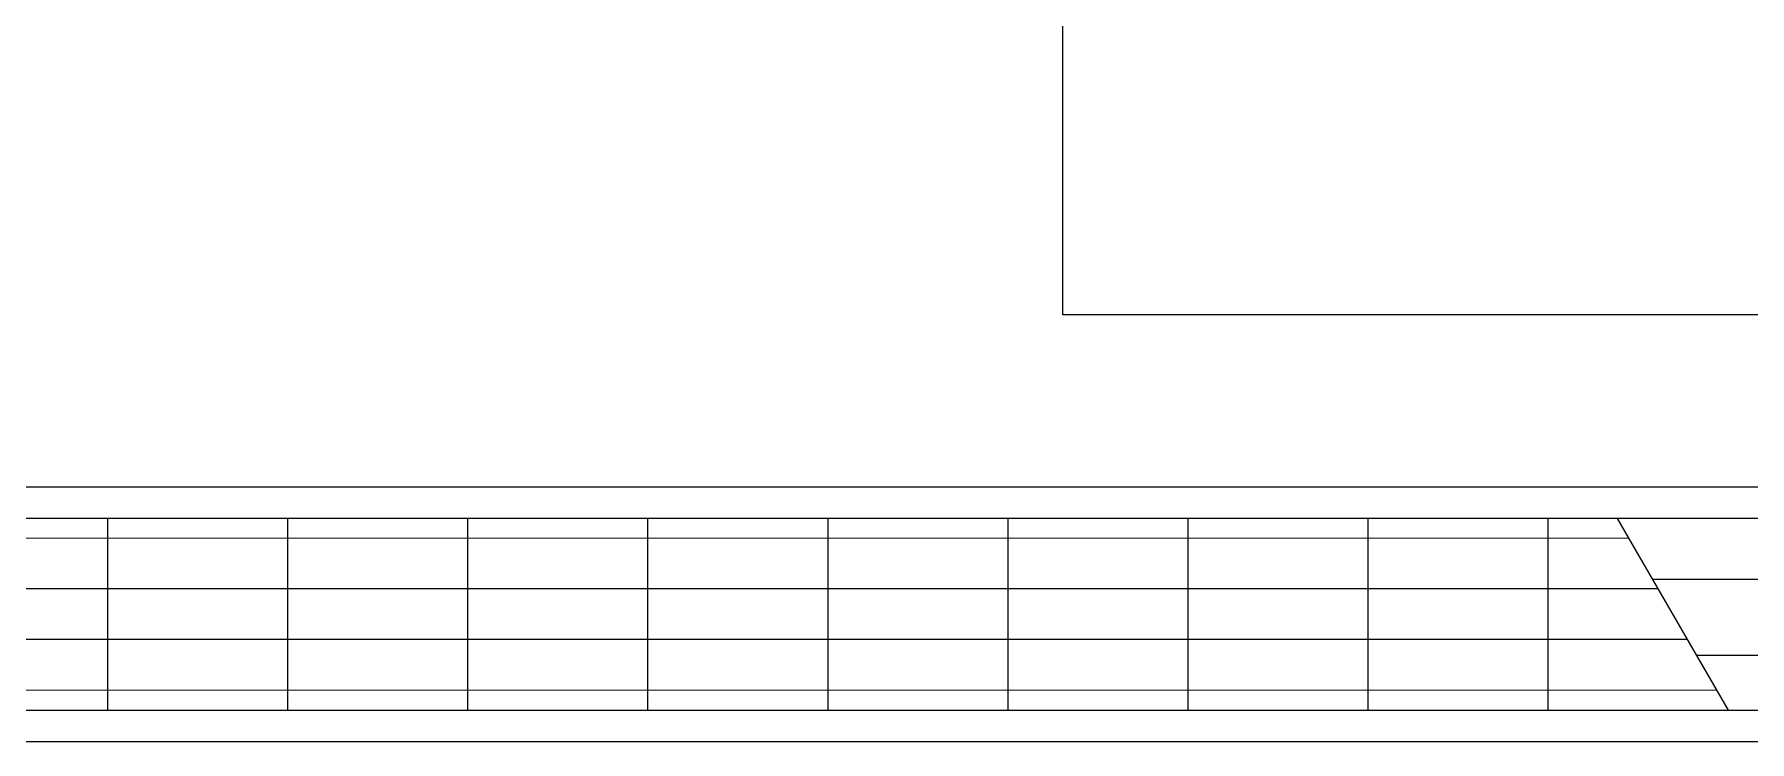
# Model space of a CAD drawing. Extents: x -2050 to 29725, y -1777 to 6820.
# Drawn here: x 4189.8 to 4324.4, y 365 to 420.5 of the extents above; entities that cross this region are included whole.
import ezdxf

# ---------------------------------------------------------------- set-up
doc = ezdxf.new("R2010")
doc.units = 0
doc.header["$LTSCALE"] = 25
doc.header["$MEASUREMENT"] = 0
doc.layers.get('0').update_dxf_attribs({"color": 9, "lineweight": 9})
for name, color, linetype, lineweight in [('04', 9, 'Continuous', 9), ('06D', 9, 'Continuous', 9), ('32', 9, 'Continuous', 9)]:
    doc.layers.add(name, color=color, linetype=linetype, lineweight=lineweight)

# ---------------------------------------------------------------- blocks, each defined once
blk = doc.blocks.new('p-konvektor_audi')
for p, q in [((250, 89.48), (0, 89.47)), ((250, 89.47), (0, 89.48)), ((73.08, 71.95), (73.08, 86.99)), ((87.2, 71.95), (87.2, 86.99)), ((101.32, 71.95), (101.32, 86.99)), ((115.44, 71.95), (115.44, 86.99)), ((129.56, 71.95), (129.56, 86.99)), ((143.68, 71.95), (143.68, 86.98)), ((157.8, 71.95), (157.8, 86.98)), ((171.92, 71.94), (171.92, 86.98)), ((186.04, 71.94), (186.04, 86.98)), ((191.48, 71.95), (200.19, 86.99)), ((199.29, 85.44), (2.49, 85.42)), ((242.21, 82.69), (197.7, 82.69)), ((196.99, 81.46), (2.49, 81.45)), ((194.68, 77.48), (2.49, 77.47)), ((227.1, 76.72), (194.25, 76.73)), ((192.38, 73.51), (2.49, 73.49)), ((0, 69.47), (250, 69.47))]:
    blk.add_line(p, q)
for points in [[(250, 89.47), (0, 89.47), (0, 69.47), (250, 69.47)], [(247.51, 86.99), (247.51, 71.95), (2.49, 71.95), (2.49, 86.99)]]:
    blk.add_lwpolyline(points, close=True)
blk = doc.blocks.new('p-audi_arac')
at = {"layer": '06D', "lineweight": 0, "flags": 128}
blk.add_lwpolyline([(695.6, 0.8), (-4.4, 0.8), (-4.4, 400.8), (695.6, 400.8)], close=True, dxfattribs=at)

msp = doc.modelspace()

# ---------------------------------------------------------------- block references
at = {"layer": '04', "rotation": 270}
msp.add_blockref('p-audi_arac', (4269.71, 1094.12), dxfattribs=at)
at = {"layer": '32', "xscale": -1, "rotation": 180}
msp.add_blockref('p-konvektor_audi', (4122.5, 454.48), dxfattribs=at)

doc.saveas('drawing.dxf')
